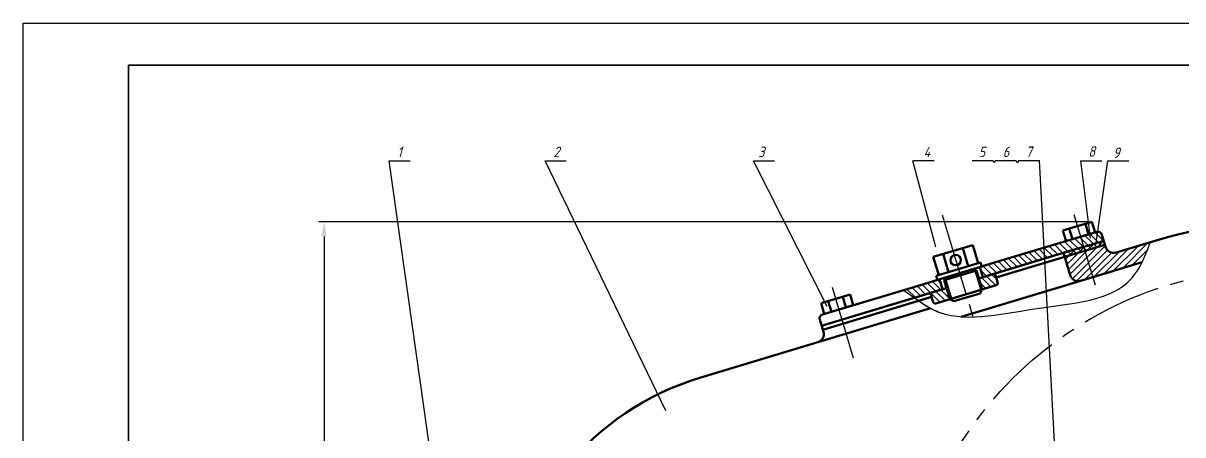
# Model space of a CAD drawing. Header units: millimetres. Extents: x 193 to 2720, y 325 to 2799.
# Drawn here: x 1878.9 to 2154.4, y 965.8 to 1063.5 of the extents above; entities that cross this region are included whole.
import ezdxf

# ---------------------------------------------------------------- set-up
doc = ezdxf.new("R2010")
doc.units = ezdxf.units.MM
doc.linetypes.add('CENTER2', pattern=[28.575, 19.05, -3.175, 3.175, -3.175])
for name, color, linetype in [('标注', 191, 'Continuous'), ('点划线', 151, 'CENTER2'), ('细实线', 7, 'Continuous')]:
    doc.layers.add(name, color=color, linetype=linetype)
doc.layers.add('粗实线', color=7, linetype='Continuous', lineweight=50)
doc.layers.add('轮廓线', color=7, linetype='Continuous', lineweight=35)
doc.styles.get("Standard").update_dxf_attribs({"font": 'gbeitc.shx', "bigfont": 'gbcbig.shx'})
doc.dimstyles.new('副本 ISO-25_处理缩放', dxfattribs={"dimtxt": 3, "dimasz": 3.5, "dimexe": 1.25, "dimexo": 0.625, "dimtad": 1, "dimtoh": 1, "dimlfac": 2, "dimtxsty": 'Standard', "dimcen": 2.5, "dimadec": 0, "dimazin": 0, "dimtfac": 1, "dimtmove": 0, "dimatfit": 3, "dimfxl": 1, "dimarcsym": 0})

# ---------------------------------------------------------------- blocks, each defined once
blk = doc.blocks.new('*D58')
at = {"layer": 'Defpoints', "color": 0, "transparency": 16777216}
for p in [(2132.82, 1016.39), (1950.41, 796.19), (2132.82, 796.19)]:
    blk.add_point(p, dxfattribs=at)
at = {"layer": '标注', "color": 0, "lineweight": -2, "transparency": 16777216}
for p, q in [((2132.19, 1016.39), (1949.16, 1016.39)), ((1950.41, 1012.89), (1950.41, 799.69)), ((2132.19, 796.19), (1949.16, 796.19))]:
    blk.add_line(p, q, dxfattribs=at)
at = {"layer": '标注', "color": 0, "transparency": 16777216}
for points in [[(1949.83, 1012.89), (1951, 1012.89), (1950.41, 1016.39)], [(1949.83, 799.69), (1951, 799.69), (1950.41, 796.19)]]:
    blk.add_solid(points, dxfattribs=at)
at = {"layer": '标注', "color": 0, "transparency": 16777216, "insert": (1948.1, 906.29), "char_height": 3, "attachment_point": 5, "rotation": 90}
blk.add_mtext('440,4', dxfattribs=at)

msp = doc.modelspace()

# ---------------------------------------------------------------- hatches: boundary and pattern name
at = {"layer": '细实线', "transparency": 33554687}
h = msp.add_hatch(dxfattribs=at)
h.set_pattern_fill('ANSI31', color=256, scale=0.35, angle=90)
h.set_pattern_definition([(135, (1850.3625, 264.5658), (-0.7857724, -0.7857724), [])])
h.paths.add_polyline_path([(2121.6119, 1007.6379), (2121.4726, 1010.2067), (2110.508, 1006.9075), (2106.1989, 1005.6109), (2106.3429, 1005.1321), (2106.9192, 1003.2169)])
h.paths.add_polyline_path([(2128.9438, 1009.844), (2130.859, 1010.4203), (2130.1386, 1012.8143), (2121.4726, 1010.2067), (2121.6119, 1007.6379)])
edge = h.paths.add_edge_path()
edge.add_arc((2134.2571, 1013.0092), 1, 91.629223, 106.74637)
edge.add_line((2133.969, 1013.9668), (2130.1386, 1012.8143))
edge.add_line((2130.1386, 1012.8143), (2130.859, 1010.4203))
edge.add_line((2130.859, 1010.4203), (2132.7741, 1010.9966))
edge.add_line((2132.7741, 1010.9966), (2133.8529, 1011.3211))
edge.add_line((2133.8529, 1011.3211), (2134.2287, 1014.0088))
edge = h.paths.add_edge_path()
edge.add_arc((2134.2571, 1013.0092), 1, 16.74637, 91.629223)
edge.add_line((2134.2287, 1014.0088), (2133.8529, 1011.3211))
edge.add_line((2133.8529, 1011.3211), (2135.6469, 1011.861))
edge.add_line((2135.6469, 1011.861), (2135.2147, 1013.2974))
edge = h.paths.add_edge_path()
edge.add_line((2098.3009, 1000.6237), (2093.9918, 999.3271))
edge.add_arc((2101.3333, 1003.5351), 8.462, 209.820591, 220.542046)
edge.add_line((2094.9028, 998.0348), (2095.1189, 997.3166))
edge.add_arc((2095.5977, 997.4606), 0.5, 196.74637, 286.74637)
edge.add_line((2095.7417, 996.9818), (2099.0933, 997.9903))
edge.add_line((2099.0933, 997.9903), (2098.3009, 1000.6237))
edge = h.paths.add_edge_path()
edge.add_line((2110.4403, 1001.9267), (2110.2242, 1002.6449))
edge.add_arc((2101.8262, 1003.6834), 8.462, 352.950693, 363.672149)
edge.add_line((2110.2708, 1004.2254), (2105.9616, 1002.9288))
edge.add_line((2105.9616, 1002.9288), (2106.754, 1000.2954))
edge.add_line((2106.754, 1000.2954), (2110.1056, 1001.3039))
edge.add_arc((2109.9615, 1001.7827), 0.5, 286.74637, 376.74637)
h.paths.add_polyline_path([(2097.3433, 1000.3355), (2096.623, 1002.7295), (2088.0481, 1000.1494), (2088.0585, 1000.1424), (2088.0689, 1000.1355), (2088.0793, 1000.1285), (2088.0897, 1000.1215), (2088.1001, 1000.1146), (2088.1105, 1000.1076), (2088.1209, 1000.1006), (2088.1312, 1000.0936), (2088.1416, 1000.0867), (2088.152, 1000.0797), (2088.1624, 1000.0727), (2088.1727, 1000.0657), (2088.1831, 1000.0587), (2088.1935, 1000.0517), (2088.2038, 1000.0447), (2088.2142, 1000.0377), (2088.2246, 1000.0308), (2088.2349, 1000.0237), (2088.2453, 1000.0167), (2088.2556, 1000.0097), (2088.266, 1000.0027), (2088.2763, 999.9957), (2088.2867, 999.9887), (2088.297, 999.9817), (2088.3074, 999.9747), (2088.3177, 999.9677), (2088.3281, 999.9606), (2088.3384, 999.9536), (2088.3487, 999.9466), (2088.3591, 999.9396), (2088.3694, 999.9325), (2088.3797, 999.9255), (2088.3901, 999.9185), (2088.4004, 999.9114), (2088.4107, 999.9044), (2088.421, 999.8973), (2088.4314, 999.8903), (2088.4417, 999.8832), (2088.452, 999.8762), (2088.4623, 999.8691), (2088.4726, 999.8621), (2088.4829, 999.855), (2088.4933, 999.848), (2088.5036, 999.8409), (2088.5139, 999.8339), (2088.5242, 999.8268), (2088.5345, 999.8197), (2088.5448, 999.8127), (2088.5551, 999.8056), (2088.5654, 999.7985), (2088.5757, 999.7915), (2088.586, 999.7844), (2088.5962, 999.7773), (2088.6065, 999.7702), (2088.6168, 999.7631), (2088.6271, 999.7561), (2088.6374, 999.749), (2088.6477, 999.7419), (2088.6579, 999.7348), (2088.6682, 999.7277), (2088.6785, 999.7206), (2088.6888, 999.7135), (2088.699, 999.7064), (2088.7093, 999.6993), (2088.7196, 999.6922), (2088.7298, 999.6851), (2088.7401, 999.678), (2088.7504, 999.6709), (2088.7606, 999.6638), (2088.7709, 999.6567), (2088.7812, 999.6496), (2088.7914, 999.6425), (2088.8017, 999.6354), (2088.8119, 999.6283), (2088.8222, 999.6212), (2088.8324, 999.614), (2088.8427, 999.6069), (2088.8529, 999.5998), (2088.8632, 999.5927), (2088.8734, 999.5856), (2088.8836, 999.5784), (2088.8939, 999.5713), (2088.9041, 999.5642), (2088.9143, 999.5571), (2088.9246, 999.5499), (2088.9348, 999.5428), (2088.945, 999.5357), (2088.9553, 999.5285), (2088.9655, 999.5214), (2088.9757, 999.5143), (2088.986, 999.5071), (2088.9962, 999.5), (2089.0064, 999.4929), (2089.0166, 999.4857), (2089.0268, 999.4786), (2089.037, 999.4714), (2089.0473, 999.4643), (2089.0575, 999.4571), (2089.0677, 999.45), (2089.0779, 999.4428), (2089.0881, 999.4357), (2089.0983, 999.4285), (2089.1085, 999.4214), (2089.1187, 999.4142), (2089.1289, 999.4071), (2089.1391, 999.3999), (2089.1493, 999.3928), (2089.1595, 999.3856), (2089.1697, 999.3785), (2089.1799, 999.3713), (2089.1901, 999.3641), (2089.2003, 999.357), (2089.2105, 999.3498), (2089.2207, 999.3426), (2089.2309, 999.3355), (2089.241, 999.3283), (2089.2512, 999.3211), (2089.2614, 999.314), (2089.2716, 999.3068), (2089.2818, 999.2996), (2089.292, 999.2925), (2089.3021, 999.2853), (2089.3123, 999.2781), (2089.3225, 999.271), (2089.3327, 999.2638), (2089.3428, 999.2566), (2089.353, 999.2494), (2089.3632, 999.2423), (2089.3733, 999.2351), (2089.3835, 999.2279), (2089.3937, 999.2207), (2089.4038, 999.2136), (2089.414, 999.2064), (2089.4241, 999.1992), (2089.4343, 999.192), (2089.4445, 999.1848), (2089.4546, 999.1777), (2089.4648, 999.1705), (2089.4749, 999.1633), (2089.4851, 999.1561), (2089.4952, 999.1489), (2089.5054, 999.1417), (2089.5155, 999.1346), (2089.5257, 999.1274), (2089.5358, 999.1202), (2089.546, 999.113), (2089.5561, 999.1058), (2089.5663, 999.0986), (2089.5764, 999.0914), (2089.5865, 999.0843), (2089.5967, 999.0771), (2089.6068, 999.0699), (2089.6169, 999.0627), (2089.6271, 999.0555), (2089.6372, 999.0483), (2089.6473, 999.0411), (2089.6575, 999.0339), (2089.6676, 999.0267), (2089.6777, 999.0195), (2089.6879, 999.0124), (2089.698, 999.0052), (2089.7081, 998.998), (2089.7182, 998.9908), (2089.7284, 998.9836), (2089.7385, 998.9764), (2089.7486, 998.9692), (2089.7587, 998.962), (2089.7688, 998.9548), (2089.779, 998.9476), (2089.7891, 998.9404), (2089.7992, 998.9332), (2089.8093, 998.9261), (2089.8194, 998.9189), (2089.8295, 998.9117), (2089.8396, 998.9045), (2089.8497, 998.8973), (2089.8599, 998.8901), (2089.87, 998.8829), (2089.8801, 998.8757), (2089.8902, 998.8685), (2089.9003, 998.8613), (2089.9104, 998.8541), (2089.9205, 998.8469), (2089.9306, 998.8397), (2089.9407, 998.8326), (2089.9508, 998.8254), (2089.9609, 998.8182), (2089.971, 998.811), (2089.9811, 998.8038), (2089.9912, 998.7966), (2090.0013, 998.7894), (2090.0114, 998.7822), (2090.0215, 998.775), (2090.0315, 998.7678), (2090.0416, 998.7606), (2090.0517, 998.7535), (2090.0618, 998.7463), (2090.0719, 998.7391), (2090.082, 998.7319), (2090.0921, 998.7247), (2090.1022, 998.7175), (2090.1122, 998.7103), (2090.1223, 998.7031), (2090.1324, 998.696), (2090.1425, 998.6888), (2090.1526, 998.6816), (2090.1626, 998.6744), (2090.1727, 998.6672), (2090.1828, 998.66), (2090.1929, 998.6528), (2090.203, 998.6457), (2090.213, 998.6385), (2090.2231, 998.6313), (2090.2332, 998.6241), (2090.2433, 998.6169), (2090.2533, 998.6098), (2090.2634, 998.6026), (2090.2735, 998.5954), (2090.2835, 998.5882), (2090.2936, 998.581), (2090.3037, 998.5739), (2090.3137, 998.5667), (2090.3238, 998.5595), (2090.3339, 998.5523), (2090.3439, 998.5452), (2090.354, 998.538), (2090.3641, 998.5308), (2090.3741, 998.5236), (2090.3842, 998.5165), (2090.3942, 998.5093), (2090.4043, 998.5021), (2090.4144, 998.495), (2090.4244, 998.4878), (2090.4345, 998.4806), (2090.4445, 998.4735), (2090.4546, 998.4663), (2090.4647, 998.4591), (2090.4747, 998.452), (2090.4848, 998.4448), (2090.4948, 998.4377), (2090.5049, 998.4305), (2090.5149, 998.4233), (2090.525, 998.4162), (2090.535, 998.409), (2090.5451, 998.4019), (2090.5551, 998.3947), (2090.5652, 998.3876), (2090.5752, 998.3804), (2090.5853, 998.3733), (2090.5953, 998.3661), (2090.6054, 998.359), (2090.6154, 998.3518), (2090.6255, 998.3447), (2090.6355, 998.3375), (2090.6456, 998.3304), (2090.6556, 998.3232)])
h = msp.add_hatch(dxfattribs=at)
h.set_pattern_fill('ANSI37', color=256, scale=0.35)
h.set_pattern_definition([(45, (1850.3625, 264.5658), (-0.7857724, 0.7857724), []), (135, (1850.3625, 264.5658), (-0.7857724, -0.7857724), [])])
h.paths.add_polyline_path([(2131.1471, 1009.4627), (2130.859, 1010.4203), (2128.9438, 1009.844), (2126.071, 1008.9796), (2126.3591, 1008.022)])
h.paths.add_polyline_path([(2135.935, 1010.9034), (2135.6469, 1011.861), (2132.7741, 1010.9966), (2130.859, 1010.4203), (2131.1471, 1009.4627)])
h = msp.add_hatch(dxfattribs=at)
h.set_pattern_fill('ANSI31', color=256, scale=0.35)
h.set_pattern_definition([(45, (1850.3625, 264.5658), (-0.7857724, 0.7857724), [])])
h.paths.add_polyline_path([(2131.1471, 1009.4627), (2126.3591, 1008.022), (2127.6558, 1003.7129, 0.41421356), (2130.1472, 1002.374), (2133.02, 1003.2384)])
edge = h.paths.add_edge_path()
edge.add_spline(control_points=[(2144.7565, 1006.7699), (2145.4804, 1008.2538), (2146.0893, 1009.8695), (2146.6663, 1011.5217)], knot_values=[128.5123114, 128.5123114, 128.5123114, 128.5123114, 138.45742108, 138.45742108, 138.45742108, 138.45742108], degree=3, periodic=0)
edge.add_line((2146.6663, 1011.5217), (2138.5706, 1009.0857))
edge.add_arc((2137.9943, 1011.0009), 2, 196.74637, 286.74637, ccw=False)
edge.add_line((2136.0791, 1010.4246), (2135.935, 1010.9034))
edge.add_line((2135.935, 1010.9034), (2131.1471, 1009.4627))
edge.add_line((2131.1471, 1009.4627), (2133.02, 1003.2384))
edge.add_line((2133.02, 1003.2384), (2137.8079, 1004.6791))
edge.add_line((2137.8079, 1004.6791), (2144.7565, 1006.7699))

# ---------------------------------------------------------------- linework, layer by layer
for p, q in [((1878.9223, 1063.5471), (2719.9223, 1063.5471)), ((1878.9223, 469.5471), (1878.9223, 1063.5471))]:
    msp.add_line(p, q)
at = {"layer": '标注'}
for p, q in [((1979.8879, 931.4263), (1965.8344, 1030.8466)), ((1965.8344, 1030.8466), (1970.8344, 1030.8466)), ((2031.6297, 971.4564), (2002.9417, 1030.8466)), ((2002.9417, 1030.8466), (2007.9417, 1030.8466)), ((2069.9495, 996.2538), (2052.4244, 1030.8466)), ((2052.4244, 1030.8466), (2057.4244, 1030.8466)), ((2095.7328, 1010.3174), (2090.3248, 1030.8466)), ((2095.3248, 1030.8466), (2090.3248, 1030.8466)), ((2109.353, 1030.8466), (2104.353, 1030.8466)), ((2109.603, 1030.4136), (2109.353, 1030.8466)), ((2109.853, 1030.8466), (2109.603, 1030.4136)), ((2114.853, 1030.8466), (2109.853, 1030.8466)), ((2115.103, 1030.4136), (2114.853, 1030.8466)), ((2115.353, 1030.8466), (2115.103, 1030.4136)), ((2120.353, 1030.8466), (2115.353, 1030.8466)), ((2124.7455, 949.8713), (2120.3484, 1030.9297)), ((2132.4844, 1012.4968), (2130.1742, 1030.8466)), ((2130.1742, 1030.8466), (2135.1742, 1030.8466)), ((2133.785, 1010.8356), (2136.5832, 1030.8466)), ((2136.5832, 1030.8466), (2141.5832, 1030.8466))]:
    msp.add_line(p, q, dxfattribs=at)
at = {"layer": '点划线'}
for p, q in [((2097.2306, 1018.0631), (2105.138, 991.7836)), ((2097.2306, 1018.0631), (2105.138, 991.7836)), ((2128.5418, 1018.121), (2133.5839, 1001.3644)), ((2128.5418, 1018.121), (2133.5839, 1001.3644)), ((2071.0865, 1000.8328), (2076.1285, 984.0762)), ((2071.0865, 1000.8328), (2076.1285, 984.0762))]:
    msp.add_line(p, q, dxfattribs=at)
msp.add_circle((2176.8989, 916.1897), 89, dxfattribs=at)
at = {"layer": '粗实线'}
for p, q in [((2110.508, 1006.9075), (2133.969, 1013.9668)), ((2110.508, 1006.9075), (2133.969, 1013.9668)), ((2132.8176, 1016.3877), (2125.9325, 1014.316)), ((2132.8176, 1016.3877), (2125.9325, 1014.316)), ((2126.6961, 1011.7784), (2125.9325, 1014.316)), ((2126.6961, 1011.7784), (2125.9325, 1014.316)), ((2128.2234, 1012.238), (2127.4599, 1014.7756)), ((2127.4599, 1014.7756), (2128.2234, 1012.238)), ((2132.0538, 1013.3905), (2131.2902, 1015.9282)), ((2131.2902, 1015.9282), (2132.0538, 1013.3905)), ((2133.5812, 1013.8501), (2132.8176, 1016.3877)), ((2133.5812, 1013.8501), (2132.8176, 1016.3877)), ((2128.2234, 1012.238), (2132.0538, 1013.3905)), ((2132.7741, 1010.9966), (2135.6469, 1011.861)), ((2132.7741, 1010.9966), (2135.6469, 1011.861)), ((2135.2147, 1013.2974), (2136.0791, 1010.4246)), ((2135.2147, 1013.2974), (2136.0791, 1010.4246)), ((2138.5706, 1009.0857), (2148.0854, 1011.9487)), ((2138.5706, 1009.0857), (2148.0854, 1011.9487)), ((2095.134, 1008.0251), (2104.5184, 1010.8488)), ((2095.134, 1008.0251), (2104.5184, 1010.8488)), ((2097.4801, 1008.731), (2098.7767, 1004.4219)), ((2097.4801, 1008.731), (2098.7767, 1004.4219)), ((2102.1723, 1010.1429), (2103.4689, 1005.8337)), ((2102.1723, 1010.1429), (2103.4689, 1005.8337)), ((2105.815, 1006.5397), (2104.5184, 1010.8488)), ((2105.815, 1006.5397), (2104.5184, 1010.8488)), ((2105.9616, 1002.9288), (2128.9438, 1009.844)), ((2109.792, 1004.0813), (2128.9438, 1009.844)), ((2110.0801, 1003.1237), (2129.2319, 1008.8864)), ((2110.5589, 1003.2678), (2135.935, 1010.9034)), ((2126.071, 1008.9796), (2127.6558, 1003.7129)), ((2126.071, 1008.9796), (2127.6558, 1003.7129)), ((2128.9438, 1009.844), (2132.7741, 1010.9966)), ((2128.9438, 1009.844), (2132.7741, 1010.9966)), ((2129.2319, 1008.8864), (2133.0623, 1010.039)), ((2133.0623, 1010.039), (2135.935, 1010.9034)), ((2092.3138, 1001.4329), (2110.508, 1006.9075)), ((2092.3138, 1001.4329), (2110.508, 1006.9075)), ((2096.4306, 1003.7159), (2095.134, 1008.0251)), ((2096.4306, 1003.7159), (2095.134, 1008.0251)), ((2107.1565, 1005.899), (2095.6654, 1002.4414)), ((2107.1565, 1005.899), (2095.6654, 1002.4414)), ((2095.8561, 1003.543), (2106.3895, 1006.7125)), ((2095.8561, 1003.543), (2106.3895, 1006.7125)), ((2096.1442, 1002.5855), (2106.6777, 1005.7549)), ((2096.1442, 1002.5855), (2106.6777, 1005.7549)), ((2101.1228, 1005.1278), (2105.815, 1006.5397)), ((2101.1228, 1005.1278), (2105.815, 1006.5397)), ((2101.4109, 1004.1702), (2106.6777, 1005.7549)), ((2101.4109, 1004.1702), (2106.6777, 1005.7549)), ((2106.1989, 1005.6109), (2106.9192, 1003.2169)), ((2106.3895, 1006.7125), (2106.6777, 1005.7549)), ((2106.3895, 1006.7125), (2106.6777, 1005.7549)), ((2130.1472, 1002.374), (2144.7565, 1006.7699)), ((2130.1472, 1002.374), (2144.7565, 1006.7699)), ((2095.8561, 1003.543), (2096.1442, 1002.5855)), ((2095.8561, 1003.543), (2096.1442, 1002.5855)), ((2097.7246, 1002.5389), (2105.3854, 1004.8439)), ((2097.7246, 1002.5389), (2105.3854, 1004.8439)), ((2098.3528, 1002.7279), (2098.2087, 1003.2067)), ((2101.7435, 993.8274), (2137.8079, 1004.6791)), ((2101.7435, 993.8274), (2137.8079, 1004.6791)), ((2104.7572, 1004.6549), (2104.6131, 1005.1337)), ((2105.3854, 1004.8439), (2106.754, 1000.2954)), ((2105.3854, 1004.8439), (2106.754, 1000.2954)), ((2105.9616, 1002.9288), (2106.9192, 1003.2169)), ((2106.9192, 1003.2169), (2109.792, 1004.0813)), ((2110.2242, 1002.6449), (2109.792, 1004.0813)), ((2110.0801, 1003.1237), (2110.5589, 1003.2678)), ((2131.6793, 1002.835), (2134.3606, 1003.6418)), ((2098.3009, 1000.6237), (2068.6156, 991.6915)), ((2068.8529, 994.3736), (2092.3138, 1001.4329)), ((2068.8529, 994.3736), (2092.3138, 1001.4329)), ((2094.4706, 999.4711), (2097.3433, 1000.3355)), ((2095.7417, 996.9818), (2110.1056, 1001.3039)), ((2096.623, 1002.7295), (2097.3433, 1000.3355)), ((2098.3009, 1000.6237), (2097.3433, 1000.3355)), ((2097.7246, 1002.5389), (2099.0933, 997.9903)), ((2097.7246, 1002.5389), (2099.0933, 997.9903)), ((2099.0933, 997.9903), (2106.754, 1000.2954)), ((2099.0933, 997.9903), (2106.754, 1000.2954)), ((2106.754, 1000.2954), (2106.2519, 999.3611)), ((2106.754, 1000.2954), (2106.2519, 999.3611)), ((2110.4403, 1001.9267), (2110.2242, 1002.6449)), ((2068.4771, 997.0279), (2075.3622, 999.0996)), ((2068.4771, 997.0279), (2075.3622, 999.0996)), ((2094.4706, 999.4711), (2068.6156, 991.6915)), ((2068.9038, 990.7339), (2094.7587, 998.5136)), ((2068.9038, 990.7339), (2094.2799, 998.3695)), ((2070.962, 995.0082), (2070.1984, 997.5458)), ((2070.962, 995.0082), (2070.1984, 997.5458)), ((2074.4045, 996.0441), (2073.6409, 998.5817)), ((2074.4045, 996.0441), (2073.6409, 998.5817)), ((2076.1258, 996.562), (2075.3622, 999.0996)), ((2076.1258, 996.562), (2075.3622, 999.0996)), ((2094.2799, 998.3695), (2094.7587, 998.5136)), ((2094.9028, 998.0348), (2094.4706, 999.4711)), ((2094.9028, 998.0348), (2095.1189, 997.3166)), ((2099.0933, 997.9903), (2100.0276, 997.4882)), ((2099.0933, 997.9903), (2100.0276, 997.4882)), ((2100.0276, 997.4882), (2106.2519, 999.3611)), ((2100.0276, 997.4882), (2106.2519, 999.3611)), ((2039.882, 979.3906), (2094.5131, 995.8289)), ((2069.2407, 994.4903), (2068.4771, 997.0279)), ((2069.2407, 994.4903), (2068.4771, 997.0279)), ((2072.6832, 995.5261), (2076.1258, 996.562)), ((2072.6832, 995.5261), (2076.1258, 996.562)), ((2068.1834, 993.1279), (2069.0478, 990.2551)), ((2068.1834, 993.1279), (2069.0478, 990.2551))]:
    msp.add_line(p, q, dxfattribs=at)
msp.add_circle((2100.4745, 1007.2824), 1.25, dxfattribs=at)
msp.add_circle((2100.4745, 1007.2824), 1.25, dxfattribs=at)
for centre, radius, start, end in [((2134.2571, 1013.0092), 1, 16.74637, 106.74637), ((2134.2571, 1013.0092), 1, 16.74637, 106.74637), ((2176.8989, 916.1897), 100, 3.974181, 106.74637), ((2137.9943, 1011.0009), 2, 196.74637, 286.74637), ((2137.9943, 1011.0009), 2, 196.74637, 286.74637), ((2129.5709, 1004.2891), 2, 196.74637, 286.74637), ((2129.5709, 1004.2891), 2, 196.74637, 286.74637), ((2109.9615, 1001.7827), 0.5, 286.74637, 16.74637), ((2095.5977, 997.4606), 0.5, 196.74637, 286.74637), ((2069.141, 993.416), 1, 106.74637, 196.74637), ((2069.141, 993.416), 1, 106.74637, 196.74637), ((2067.1327, 989.6788), 2, 286.74637, 16.74637), ((2067.1327, 989.6788), 2, 286.74637, 16.74637), ((2058.8989, 916.1897), 66, 106.74637, 174.784091)]:
    msp.add_arc(centre, radius, start, end, dxfattribs=at)
at = {"layer": '细实线'}
for p, q in [((2097.7246, 1002.5389), (2097.5806, 1003.0177)), ((2097.7246, 1002.5389), (2097.5806, 1003.0177)), ((2098.3528, 1002.7279), (2098.2087, 1003.2067)), ((2101.4109, 1004.1702), (2102.9236, 999.1429)), ((2101.4109, 1004.1702), (2102.9236, 999.1429)), ((2104.7572, 1004.6549), (2104.6131, 1005.1337)), ((2104.9966, 1004.727), (2106.4822, 999.7896)), ((2104.9966, 1004.727), (2106.4822, 999.7896)), ((2105.3854, 1004.8439), (2105.2413, 1005.3227)), ((2105.3854, 1004.8439), (2105.2413, 1005.3227)), ((2098.1134, 1002.6558), (2099.599, 997.7185)), ((2098.1134, 1002.6558), (2099.599, 997.7185))]:
    msp.add_line(p, q, dxfattribs=at)
for points, knots in [([(2088.0481, 1000.1494), (2090.5527, 998.4737), (2099.0699, 991.4364), (2118.8955, 996.5713), (2141.2328, 997.6355), (2145.5518, 1008.3303), (2146.6663, 1011.5217)], [6.23557551, 6.23557551, 6.23557551, 6.23557551, 23.87967614, 71.20611711, 119.24788371, 138.45742108, 138.45742108, 138.45742108, 138.45742108]), ([(2088.0481, 1000.1494), (2090.5527, 998.4737), (2099.0699, 991.4364), (2118.8955, 996.5713), (2141.2328, 997.6355), (2145.5518, 1008.3303), (2146.6663, 1011.5217)], [6.23557551, 6.23557551, 6.23557551, 6.23557551, 23.87967614, 71.20611711, 119.24788371, 138.45742108, 138.45742108, 138.45742108, 138.45742108]), ([(2094.5131, 995.8289), (2094.8034, 995.673), (2095.6633, 995.2395), (2096.5484, 994.8931), (2097.1428, 994.6987)], [21.81604538, 21.81604538, 21.81604538, 21.81604538, 23.87967614, 27.88396274, 27.88396274, 27.88396274, 27.88396274]), ([(2094.5131, 995.8289), (2094.8034, 995.673), (2095.6633, 995.2395), (2096.5484, 994.8931), (2097.1428, 994.6987)], [21.81604538, 21.81604538, 21.81604538, 21.81604538, 23.87967614, 27.88396274, 27.88396274, 27.88396274, 27.88396274]), ([(2094.5131, 995.8289), (2094.8034, 995.673), (2095.6633, 995.2395), (2096.5484, 994.8931), (2097.1428, 994.6987)], [21.81604538, 21.81604538, 21.81604538, 21.81604538, 23.87967614, 27.88396274, 27.88396274, 27.88396274, 27.88396274]), ([(2094.5131, 995.8289), (2094.8034, 995.673), (2095.6633, 995.2395), (2096.5484, 994.8931), (2097.1428, 994.6987)], [21.81604538, 21.81604538, 21.81604538, 21.81604538, 23.87967614, 27.88396274, 27.88396274, 27.88396274, 27.88396274]), ([(2094.5131, 995.8289), (2094.8034, 995.673), (2095.6633, 995.2395), (2096.5484, 994.8931), (2097.1428, 994.6987)], [21.81604538, 21.81604538, 21.81604538, 21.81604538, 23.87967614, 27.88396274, 27.88396274, 27.88396274, 27.88396274]), ([(2094.5131, 995.8289), (2094.8034, 995.673), (2095.6633, 995.2395), (2096.5484, 994.8931), (2097.1428, 994.6987)], [21.81604538, 21.81604538, 21.81604538, 21.81604538, 23.87967614, 27.88396274, 27.88396274, 27.88396274, 27.88396274]), ([(2094.5131, 995.8289), (2094.8034, 995.673), (2095.6633, 995.2395), (2096.5484, 994.8931), (2097.1428, 994.6987)], [21.81604538, 21.81604538, 21.81604538, 21.81604538, 23.87967614, 27.88396274, 27.88396274, 27.88396274, 27.88396274]), ([(2094.5131, 995.8289), (2094.8034, 995.673), (2095.6633, 995.2395), (2096.5484, 994.8931), (2097.1428, 994.6987)], [21.81604538, 21.81604538, 21.81604538, 21.81604538, 23.87967614, 27.88396274, 27.88396274, 27.88396274, 27.88396274])]:
    msp.add_open_spline(points, degree=3, knots=knots, dxfattribs=at)
for points in [[(2088.0481, 1000.1494), (2088.9353, 999.5558), (2089.7985, 998.9327), (2090.6556, 998.3232)], [(2088.0481, 1000.1494), (2088.9353, 999.5558), (2089.7985, 998.9327), (2090.6556, 998.3232)], [(2088.0481, 1000.1494), (2088.9353, 999.5558), (2089.7985, 998.9327), (2090.6556, 998.3232)], [(2088.0481, 1000.1494), (2088.9353, 999.5558), (2089.7985, 998.9327), (2090.6556, 998.3232)], [(2088.0481, 1000.1494), (2088.9353, 999.5558), (2089.7985, 998.9327), (2090.6556, 998.3232)], [(2088.0481, 1000.1494), (2088.9353, 999.5558), (2089.7985, 998.9327), (2090.6556, 998.3232)], [(2088.0481, 1000.1494), (2088.9353, 999.5558), (2089.7985, 998.9327), (2090.6556, 998.3232)], [(2088.0481, 1000.1494), (2088.9353, 999.5558), (2089.7985, 998.9327), (2090.6556, 998.3232)], [(2090.6556, 998.3232), (2091.0029, 998.0763), (2091.3492, 997.8315), (2091.6958, 997.5919)], [(2090.6556, 998.3232), (2091.0029, 998.0763), (2091.3492, 997.8315), (2091.6958, 997.5919)], [(2090.6556, 998.3232), (2091.0029, 998.0763), (2091.3492, 997.8315), (2091.6958, 997.5919)], [(2090.6556, 998.3232), (2091.0029, 998.0763), (2091.3492, 997.8315), (2091.6958, 997.5919)], [(2090.6556, 998.3232), (2091.0029, 998.0763), (2091.3492, 997.8315), (2091.6958, 997.5919)], [(2090.6556, 998.3232), (2091.0029, 998.0763), (2091.3492, 997.8315), (2091.6958, 997.5919)], [(2090.6556, 998.3232), (2091.0029, 998.0763), (2091.3492, 997.8315), (2091.6958, 997.5919)], [(2090.6556, 998.3232), (2091.0029, 998.0763), (2091.3492, 997.8315), (2091.6958, 997.5919)], [(2091.6958, 997.5919), (2092.6258, 996.9489), (2093.5572, 996.3427), (2094.5131, 995.8289)], [(2091.6958, 997.5919), (2092.6258, 996.9489), (2093.5572, 996.3427), (2094.5131, 995.8289)], [(2091.6958, 997.5919), (2092.6258, 996.9489), (2093.5572, 996.3427), (2094.5131, 995.8289)], [(2091.6958, 997.5919), (2092.6258, 996.9489), (2093.5572, 996.3427), (2094.5131, 995.8289)], [(2091.6958, 997.5919), (2092.6258, 996.9489), (2093.5572, 996.3427), (2094.5131, 995.8289)], [(2091.6958, 997.5919), (2092.6258, 996.9489), (2093.5572, 996.3427), (2094.5131, 995.8289)], [(2091.6958, 997.5919), (2092.6258, 996.9489), (2093.5572, 996.3427), (2094.5131, 995.8289)], [(2091.6958, 997.5919), (2092.6258, 996.9489), (2093.5572, 996.3427), (2094.5131, 995.8289)]]:
    msp.add_open_spline(points, degree=3, dxfattribs=at)
at = {"layer": '轮廓线'}
for q in [(1903.9223, 479.5471), (2709.9223, 1053.5471)]:
    msp.add_line((1903.9223, 1053.5471), q, dxfattribs=at)

# ---------------------------------------------------------------- texts
at = {"layer": '标注', "char_height": 2.5, "attachment_point": 1}
for s, insert in [('1', (1967.8143, 1034.2291)), ('2', (2004.9042, 1034.2291)), ('3', (2053.5468, 1034.222)), ('4', (2092.8248, 1034.222)), ('5', (2105.8946, 1034.2272)), ('6', (2111.6482, 1034.2512)), ('7', (2117.0966, 1034.263)), ('8', (2131.9846, 1034.3316)), ('9', (2137.8639, 1034.0257))]:
    msp.add_mtext_dynamic_manual_height_columns(s, width=4.336281, gutter_width=6.25, heights=[0], dxfattribs=dict(at, insert=insert))

# ---------------------------------------------------------------- dimensions: what is measured, and where the dimension line sits
at = {"layer": '标注'}
dim = msp.add_linear_dim(base=(1950.412, 796.1897), p1=(2132.8176, 1016.3877), p2=(2132.8176, 796.1897), angle=90, dimstyle='副本 ISO-25_处理缩放', dxfattribs=at)
dim.commit()
dim.dimension.update_dxf_attribs({"geometry": '*D58', "text_midpoint": (1948.0995, 906.2887)})

doc.saveas('drawing.dxf')
